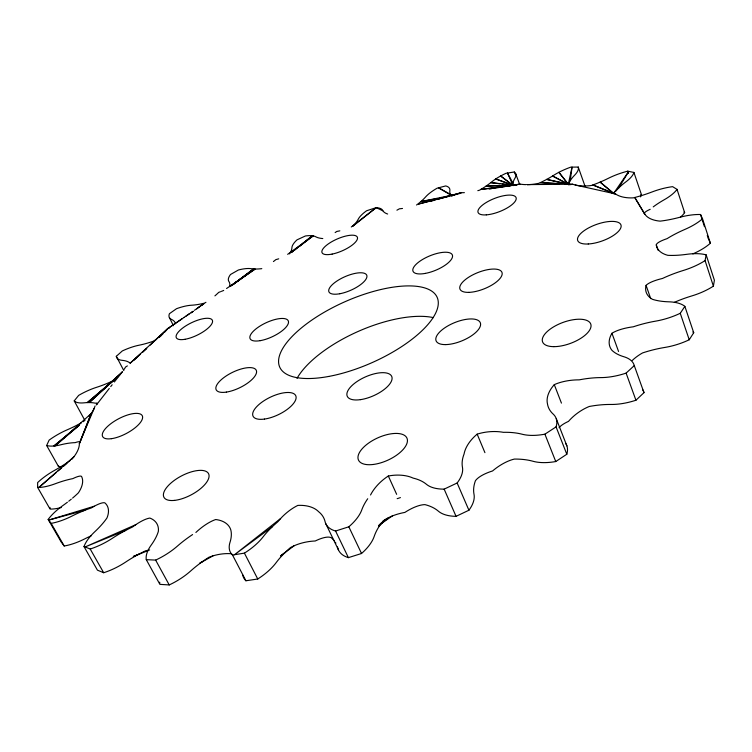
<?xml version="1.0" encoding="UTF-8"?>
<svg xmlns="http://www.w3.org/2000/svg" width="752" height="752" viewBox="0 0 752 752"><rect width="100%" height="100%" fill="white"/><g stroke="black" fill="none" stroke-linecap="round" stroke-linejoin="round"><path stroke-width="1.13" d="M570.232 180.696L572.037 167.123L578.241 167.066L584.99 186.12M644.379 213.615L634.773 197.475L644.84 214.113A25.07 13.63 -9.5 0 0 660.162 221.135A60.762 22.438 -18.5 0 0 679.639 217.319A39.113 15.341 -18.4 0 1 700.535 214.508L702.518 218.776A38.145 14.598 -18.6 0 1 684.828 229.445A66.815 27.053 -17.8 0 0 667.052 238.657A26.527 5.358 -10.9 0 0 656.28 244.861A26.517 15.566 -12.5 0 0 667.851 255.332A64.522 25.164 -18 0 0 686.67 254.336A41.144 17.089 -18.3 0 1 706.156 254.862L705.075 260.606L713.385 286.145A39.922 16.76 -18 0 1 691.727 295.95A69.663 31.217 -17.6 0 0 674.356 302.342M713.385 286.145L714.4 280.27L706.156 254.862M640.478 196.855A33.962 12.38 -19.7 0 0 641.428 194.599L633.927 172.443L627.704 171.183A35.024 12.493 -19.5 0 0 608.434 178.271A54.172 18.433 -20.1 0 1 591.42 185.481A22.438 9.879 -6.5 0 1 572.648 184.212A22.532 2.604 -22.4 0 1 570.89 184.569L546.695 179.399L569.555 184.719L552.57 176.006L568.691 184.654A22.532 2.604 -22.4 0 1 568.38 183.93L572.037 167.123L570.787 167.141A33.285 11.459 -20.3 0 0 553.679 175.31A51.728 17.117 -21 0 1 539.005 183.253A21.432 8.225 -6.3 0 1 527.096 184.635M79.834 442.646L91.152 413.581L55.15 445.861L78.894 425.519M91.152 413.581L79.364 443.501A24.177 12.417 -39.7 0 1 71.713 459.416M61.053 466.795A34.63 12.793 -28.4 0 1 58.336 466.221L58.515 465.761M94.141 408.421L79.364 443.501A24.233 3.309 -30.8 0 0 75.162 442.646A60.715 22.41 -29.3 0 0 60.696 444.799A34.865 12.389 -28.2 0 1 46.662 445.494L49.124 440.117A35.748 12.944 -28.6 0 1 67.323 429.759A55.253 19.035 -28 0 0 81.507 422.746M618.699 188L628.757 171.381L614.675 191.873A23.744 3.036 -18.5 0 0 613.66 193.64L600.134 182.097L614.356 193.894M705.075 260.606A40.232 16.271 -18.3 0 1 683.248 270.485A70.237 30.334 -17.9 0 0 662.427 278.484A27.88 7.379 -7.8 0 0 646.09 285.356A27.862 17.305 -16.8 0 0 652.473 299.324A68.188 28.294 -17.8 0 0 668.838 301.815A42.902 18.903 -18.7 0 1 684.865 306.365L693.729 332.741L689.227 339.763A41.802 18.603 -18.1 0 1 664.806 347.443A72.342 34.507 -18.4 0 0 642.575 352.923A28.576 15.585 -33.4 0 0 632.282 360.424M684.865 306.365L680.259 313.283A42.14 18.076 -18.4 0 1 655.669 321.132A72.972 33.558 -18.7 0 0 633.297 326.8A29.027 9.936 -5.7 0 0 611.959 333.277A28.961 18.574 -22.5 0 0 611.978 350.347A71.384 31.603 -18.1 0 0 623.887 356.739A44.218 20.548 -19.8 0 1 634.274 365.604L643.985 392.657L635.938 400.233A43.306 20.398 -18.9 0 1 610.944 404.463A74.1 37.196 -20.2 0 0 589.277 406.475A29.366 14.777 -36.1 0 0 568.512 421.364A29.507 8.686 -12.7 0 0 559.074 427.7M97.008 404.153L109.284 388.455M110.723 386.603L112.17 384.761M114.342 381.988L122.285 371.836L89.3 402.555L109.04 384.488M84.581 419.889L74.213 400.882L78.65 395.392A33.896 11.816 -27.8 0 1 96.538 387.327A52.565 17.559 -27.1 0 0 112.744 380.963A21.78 8.817 -41.5 0 0 122.285 371.836M379.967 525.093A74.965 38.775 -23.9 0 0 374.205 536.392A44.556 22.24 -26.5 0 1 361.533 553.5L348.392 557.636L335.589 531.025A45.158 21.958 -25.3 0 1 325.08 521.653A74.429 35.645 -27.9 0 0 318.651 511.736A29.93 18.894 -16 0 0 297.83 505.41A30.042 13.884 -42.7 0 0 280.599 518.542L277.732 521.879A75.191 36.895 -26.6 0 0 263.115 536.853A44.133 20.417 -28.1 0 1 244.409 553.134L232.518 555.023A44.575 21.056 -27.4 0 1 230.018 542.267A72.389 32.806 -29.4 0 0 230.751 529.756A29.281 18.856 -22.9 0 0 215.711 519.529A29.375 10.989 -42.6 0 0 195.887 532.454M568.38 183.93L568.944 183.281A55.996 19.458 -19.6 0 1 574.603 175.216A32.59 11.073 -20.7 0 0 578.241 167.066M379.008 526.033L385.456 519.388L380.192 523.881M634.274 365.604L626.106 373.114A43.682 19.834 -19.2 0 1 600.97 377.598A74.768 36.19 -20.4 0 0 579.2 379.863A29.845 12.812 -4.9 0 0 554.29 384.648A29.723 19.016 -29.2 0 0 547.475 403.871A73.781 34.667 -19.2 0 0 553.143 414.051A45.007 21.714 -21.6 0 1 556.076 426.882L566.801 454.246L555.756 461.54A44.321 21.855 -20.5 0 1 532.999 461.267A74.899 38.653 -22.8 0 0 514.349 459.077A29.845 13.31 -37.6 0 0 492.579 470.949A29.93 10.631 -10.7 0 0 475.414 480.772A74.514 37.929 -21.1 0 0 474.004 494.243A44.838 22.729 -24 0 1 468.919 510.232L456.05 516.333A44.8 22.654 -22.8 0 1 438.313 511.134A74.786 38.446 -25.7 0 0 424.974 504.63A29.977 11.393 -37.5 0 0 404.877 512.413A29.939 12.634 -10 0 0 382.73 521.305M133.959 360.199L139.881 354.671M146.64 348.345L142.41 352.303L146.668 348.458M150.024 345.187L167.771 328.586L182.022 318.801M110.751 382.909L120.188 374.27L88.332 402.555L117.867 376.639L87.335 402.583L115.366 378.895M123.836 370.642L116.316 356.307L122.285 350.958A32.355 10.942 -27 0 1 139.035 345.215A50.525 16.506 -26.2 0 0 153.803 341.051A20.934 7.294 -41.1 0 0 156.35 339.349M140.624 353.854L130.265 363.103L167.771 328.586L184.137 317.391M159.621 336.896L161.351 335.354M73.997 456.68L38.878 487.456L56.4 472.406M58.148 470.902L61.655 467.885M63.412 466.381L66.909 463.373M378.895 525.742L388.681 517.592M79.693 424.636L53.881 445.992L78.904 425.557M83.256 421.693L85.032 420.218M71.318 499.14L68.723 501.217M294.521 250.2L300.762 245.152M302.548 243.714L312.362 235.771L291.419 252.446M382.89 210.795L376.179 207.655L352.942 226.145A48.513 15.519 -23.9 0 0 358.206 219.264A30.212 9.823 -22.9 0 1 366.619 210.757L376.179 207.655A30.061 9.748 -23.4 0 1 382.665 210.4L382.89 210.795A49.453 15.971 -22.3 0 0 387.656 214.019M280.599 518.542L234.483 554.732L272.28 526.757M351.269 226.982L376.179 207.655M291.409 252.569L293.214 251.177M299.559 246.318L313.152 235.893L287.64 254.345M234.192 283.664L253.537 268.953L232.077 285.13M280.505 555.944L285.168 552.429M281.182 555.484L294.135 545.755A29.582 14.297 -11 0 1 315.248 540.989A29.713 9.381 -36 0 1 331.209 537.718A73.762 36.632 -28.1 0 1 334.17 540.66M191.375 312.653L193.236 311.29M198.81 307.23L203.463 303.846M232.048 285.262L254.345 269L230.507 286.098M191.29 312.691L193.161 311.337M196.902 308.611L202.514 304.532M231.729 553.773A28.905 15.369 -13.3 0 0 213.032 555.831L208.99 557.223A73.113 35.617 -28.8 0 0 190.82 570.853A42.413 19.298 -29.4 0 1 169.228 584.934L159.885 584.36L146.283 559.657A43.456 19.552 -28.8 0 1 151.237 545.031A69.457 29.525 -30 0 0 158.362 531.326A28.303 17.851 -29 0 0 149.864 518.072A28.341 8.281 -40.9 0 0 135.783 524.67L132.474 527.02A71.355 31.565 -29.7 0 0 112.584 538.15A40.984 16.939 -29.5 0 1 90.212 549.016L84.008 546.572A41.839 17.766 -29.5 0 1 94.949 531.589A65.922 26.292 -30 0 0 106.953 517.996A27.044 16.253 -33.8 0 0 104.801 502.825A27.044 6.044 -38.1 0 0 94.291 506.218L48.645 520.102L48.175 519.435A39.894 15.971 -29.5 0 1 63.234 505.297A62.153 23.397 -29.5 0 0 67.389 502.242M230.488 286.211L255.182 269.019L226.568 288.495M183.93 317.494L189.626 313.584M194.383 310.322L197.231 308.367M201.987 305.105L203.886 303.799M378.923 525.159L392.318 515.966M186.064 316.075L191.845 312.127M196.657 308.828L199.543 306.854M556.076 426.882L544.909 434.177A44.716 21.253 -20.7 0 1 522.067 434.214A75.585 37.619 -22.9 0 0 503.379 432.325A30.249 15.595 -6.2 0 0 477.172 434.148A30.174 18.33 -35.8 0 0 464.05 454.086A75.2 36.914 -21.3 0 0 462.452 467.283A45.242 22.109 -24 0 1 457.141 483L468.919 510.232M614.675 191.873L616.01 190.989A59.361 21.517 -18.8 0 1 625.767 181.956A34.188 11.985 -19.9 0 0 633.927 172.443M94.291 506.218L91.302 507.948A68.15 28.256 -30 0 0 71.929 516.088A38.935 15.2 -29.4 0 1 51.155 523.364L48.645 520.102L84.901 510.27M199.553 563.201L202.561 561.518M200.887 562.571L213.032 555.831M294.135 545.755L290.535 547.522A74.504 37.92 -26.7 0 0 276.172 562.618A43.748 21 -28.4 0 1 257.748 579.002L245.913 580.77A44.189 21.648 -27.6 0 1 242.717 575.017M457.141 483L444.15 489.138A45.195 22.034 -22.9 0 1 426.422 484.288A75.473 37.412 -25.6 0 0 413.13 478.103A30.259 17.766 -10 0 0 388.333 476.016A30.296 16.506 -40.5 0 0 370.539 494.985M135.783 524.67L85.014 546.995L125.697 530.404M133.518 556.348L138.829 554.186M133.292 556.546L148.539 550.398M367.719 498.736A75.651 37.741 -23.9 0 0 361.778 509.875A44.96 21.639 -26.3 0 1 348.825 526.795L335.589 531.025M431.432 201.075L434.759 200.145M436.968 199.515L461.352 192.672A20.689 6.777 -7 0 0 464.388 192.653M418.582 204.027L461.352 192.672A20.755 2.764 -29.9 0 1 458.964 193.762M418.573 204.046L448.869 196.338M451.106 195.764L457.836 194.054M149.629 549.956L145.55 550.821A70.763 32.477 -30 0 0 125.857 561.941A40.655 17.446 -29.8 0 1 103.682 572.733L97.44 570.166L84.008 546.572M457.836 193.997L420.829 201.611L437.711 198.584M439.958 198.18L442.214 197.776M489.073 189.128L491.376 188.761M493.669 188.385L520.083 184.118A21.432 8.225 -6.3 0 0 526.033 184.625M515.111 174.144L514.312 172.001L506.115 173.251A31.875 10.678 -21.1 0 0 491.629 181.946A49.942 16.215 -22 0 1 479.673 190.134A20.689 6.777 -7 0 1 477.811 190.67M520.083 184.118L480.801 189.466L505.165 186.449M507.487 186.158L510.975 185.725M514.453 185.293L516.774 185.011M516.793 184.907L486.112 186.064L504.583 185.659M527.199 184.616L572.648 184.212L540.321 182.633L559.563 183.845M70.415 460.365A58.506 20.971 -28.8 0 1 54.999 470.113A37.788 14.335 -29.2 0 0 37.628 482.587L37.656 487.465L50.055 509.076L51.277 509.085A36.575 14.1 -29.1 0 0 61.269 507.525M192.597 534.559A73.762 34.639 -28.6 0 0 177.481 546.037A42.77 18.753 -29.2 0 1 155.636 560.099L146.283 559.657M565.231 184.212L570.89 184.569M516.126 185.396L490.783 182.633L499.892 183.808M502.176 184.099L506.726 184.682M509.01 184.973L512.422 185.415M575.205 184.992L615.559 193.95A23.669 11.703 -7.5 0 0 633.222 197.87A57.237 20.191 -19.3 0 0 651.946 191.995A37.017 13.79 -18.8 0 1 672.617 186.656L677.044 189.382L684.649 212.656A35.823 13.583 -18.9 0 1 680.579 217.065M640.911 194.477L641.428 194.599M513.654 185.33L495.765 178.929L512.638 185.387M615.559 193.95L592.886 184.954L613.284 193.443M450.429 194.364L438.548 187.812L437.119 188.188A30.841 10.143 -22 0 0 425.566 196.977A48.871 15.689 -22.9 0 1 416.542 205.014M452.337 195.952L438.548 187.812L445.682 185.932A30.503 9.973 -22.5 0 1 449.846 190.623A50.957 16.723 -21.4 0 0 451.604 195.896M683.925 212.167L684.649 212.656M512.761 185.095L500.653 175.987L513.127 185.65L507.478 173.035L512.986 183.197M91.274 535.753A67.605 29.102 -30.3 0 0 84.835 538.827A38.643 15.67 -29.6 0 1 64.193 545.99L61.147 541.929L48.175 519.435M568.691 184.654L558.886 172.311L568.296 184.39M51.155 523.364L64.193 545.99M90.212 549.016L103.682 572.733M46.662 445.494L58.336 466.221M155.636 560.099L169.228 584.934M232.518 555.023L245.913 580.77M244.409 553.134L257.748 579.002M169.397 317.607L173.449 325.701M708.713 239.521L709.409 240.978M325.823 523.768L338.541 550.097M348.825 526.795L361.533 553.5M388.333 476.016L396.652 494.327M709.578 241.345L710.386 243.206A37.863 15.049 -18.3 0 1 692.855 253.885M444.15 489.138L456.05 516.333M477.172 434.148L484.927 452.657M544.909 434.177L555.756 461.54M556.254 418.676L566.876 445.861M554.29 384.648L561.443 403.119M515.675 173.721L519.688 184.466M611.959 333.277L618.558 351.466M626.106 373.114L635.938 400.233M646.09 285.356L650.696 298.638M627.704 171.183L628.456 173.392M680.259 313.283L689.227 339.763M656.28 244.861L658.094 250.209M702.518 218.776L710.386 243.206M700.535 214.508L704.445 226.653M707.284 235.479L708.356 238.798M50.017 508.249L49.98 507.421M335.138 232.575A20.022 3.957 -36 0 0 336.821 231.437A20.013 4.503 -10.3 0 0 339.848 230.836M396.906 210.193A20.257 3.252 -33.1 0 0 399.425 208.793A20.21 5.537 -8.3 0 0 402.499 208.454M644.84 214.113A25.107 3.929 -14.6 0 1 650.179 209.31M297.031 378.35A85.249 34.799 -23.9 0 1 357.764 331.613A85.249 34.799 -23.9 0 1 433.415 317.626M400.421 497.58A26.292 12.728 -24.5 0 1 397.15 498.67M164.434 332.393A20.934 7.294 -41.1 0 0 167.771 328.586A21.009 2.651 -19.2 0 0 169.322 327.863M162.93 333.888A20.934 7.294 -41.1 0 1 158.879 337.441M127.379 365.904A21.874 2.519 -22.9 0 1 125.575 367.004A21.78 8.817 -41.5 0 1 124.089 369.392M130.237 363.536A21.874 2.519 -22.9 0 0 129.833 362.878A54.144 18.415 -27.7 0 0 122.275 360.349A31.772 10.631 -26.6 0 1 116.316 356.307M214.912 295.874A20.36 5.978 -40.1 0 0 218.719 292.368A20.407 3.046 -15.8 0 0 220.496 291.72M205.945 302.313A20.36 5.978 -40.1 0 1 204.384 303.169A49.19 15.848 -25.2 0 1 191.553 305.218A31.18 10.321 -26.1 0 0 176.523 308.696L169.426 313.697A30.776 10.105 -25.7 0 0 171.503 319.412A51.7 17.108 -26.7 0 1 175.526 323.689M223.701 290.441A20.407 3.046 -15.8 0 1 221.342 291.4M261.799 268.652A48.56 15.538 -24.3 0 1 251.271 268.699A30.4 9.917 -25.2 0 0 238.403 269.996L230.516 274.499A30.174 9.804 -24.8 0 0 228.909 281.492A49.933 16.206 -25.8 0 1 229.633 286.615M273.418 261.555A20.05 4.86 -38.3 0 0 275.852 259.628A20.078 3.666 -12.8 0 0 278.719 258.82M322.805 238.553A48.645 15.585 -23.3 0 1 315.727 236.758A30.024 9.729 -24.3 0 0 305.397 235.978L297.012 239.85A29.986 9.71 -23.9 0 0 291.908 247.765A48.861 15.689 -24.9 0 1 289.586 253.903M512.996 185.283A53.157 17.879 -20.5 0 1 514.791 178.506A31.349 10.406 -21.6 0 0 514.312 172.001M653.234 206.885A63.065 24.064 -18.1 0 1 664.091 199.825A36.077 13.16 -19.1 0 0 677.044 189.382M692.836 332.046A42.544 19.449 -18.4 0 1 693.729 332.741M642.697 389.705A43.842 21.131 -19.6 0 1 643.985 392.657M565.927 443.802A44.603 22.316 -21.5 0 1 566.801 454.246M337.498 546.93A73.762 36.632 -28.1 0 1 337.77 547.935A44.753 22.579 -25.4 0 0 348.392 557.636M335.364 542.305A73.762 36.632 -28.1 0 1 335.89 543.179M159.744 583.289A43.09 20.116 -29 0 1 159.706 582.18M72.577 498.087A62.153 23.397 -29.5 0 0 78.396 492.833A25.606 14.363 -37.3 0 0 81.724 476.824A25.634 4.399 -34.6 0 0 72.812 478.629A64.475 25.136 -29.8 0 0 55.441 483.677A36.839 13.668 -28.9 0 1 37.656 487.465M95.043 406.005A22.88 10.537 -41.1 0 1 89.121 416.194M96.256 404.971A22.955 2.717 -26.8 0 0 95.297 403.194A57.199 20.172 -28.5 0 0 84.205 402.818A33.154 11.383 -27.4 0 1 74.213 400.882M328.624 376.461A86.104 33.332 -23.9 0 0 437.504 298.224A86.104 33.332 -23.9 0 0 309.157 321.969A86.104 33.332 -23.9 0 0 328.624 376.461M445.193 344.604A23.895 9.823 -22.3 0 0 480.509 325.372A23.895 9.823 -22.3 0 0 448.869 325.343A23.895 9.823 -22.3 0 0 445.193 344.604M468.881 292.368A22.598 8.723 -21.8 0 0 502.12 274.452A22.598 8.723 -21.8 0 0 471.861 275.354A22.598 8.723 -21.8 0 0 468.881 292.368M425.435 273.38A21.272 7.774 -22.5 0 0 452.347 254.966A21.272 7.774 -22.5 0 0 420.293 260.925A21.272 7.774 -22.5 0 0 425.435 273.38M339.829 293.741A20.661 7.388 -23.8 0 0 366.873 275.617A20.661 7.388 -23.8 0 0 336.727 281.163A20.661 7.388 -23.8 0 0 339.829 293.741M260.201 340.665A21.065 7.642 -25.1 0 0 288.505 321.762A21.065 7.642 -25.1 0 0 258.801 326.829A21.065 7.642 -25.1 0 0 260.201 340.665M226.371 392.102A22.297 8.498 -26 0 0 256.582 371.61A22.297 8.498 -26 0 0 225.656 376.301A22.297 8.498 -26 0 0 226.371 392.102M264.422 419.08A23.679 9.616 -25.7 0 0 296.1 397A23.679 9.616 -25.7 0 0 262.664 401.634A23.679 9.616 -25.7 0 0 264.422 419.08M360.387 399.66A24.355 10.255 -24.1 0 0 391.952 377.109A24.355 10.255 -24.1 0 0 356.072 382.195A24.355 10.255 -24.1 0 0 360.387 399.66M553.923 346.653A25.681 11.12 -20.3 0 0 591.044 326.086A25.681 11.12 -20.3 0 0 554.995 326.067A25.681 11.12 -20.3 0 0 553.923 346.653M588.252 243.986A23.002 8.742 -19.8 0 0 621.152 226.183A23.002 8.742 -19.8 0 0 588.525 227.969A23.002 8.742 -19.8 0 0 588.252 243.986M486.318 214.865A20.398 7.05 -21.4 0 0 516.182 199.064A20.398 7.05 -21.4 0 0 488.706 201.094A20.398 7.05 -21.4 0 0 486.318 214.865M332.14 254.091A19.279 6.43 -23.7 0 0 357.463 237.538A19.279 6.43 -23.7 0 0 329.442 243.14A19.279 6.43 -23.7 0 0 332.14 254.091M185.058 339.284A20.022 6.834 -25.9 0 0 212.581 321.386A20.022 6.834 -25.9 0 0 185.349 326.18A20.022 6.834 -25.9 0 0 185.058 339.284M111.39 438.689A22.381 8.3 -27.8 0 0 142.598 417.849A22.381 8.3 -27.8 0 0 113.373 421.891A22.381 8.3 -27.8 0 0 111.39 438.689M174.596 500.381A25.22 10.631 -27.9 0 0 209.075 476.11A25.22 10.631 -27.9 0 0 175.056 479.842A25.22 10.631 -27.9 0 0 174.596 500.381M372.983 464.501A26.602 12.239 -24.4 0 0 407.264 439.055A26.602 12.239 -24.4 0 0 367.831 443.652A26.602 12.239 -24.4 0 0 372.983 464.501"/></g></svg>
